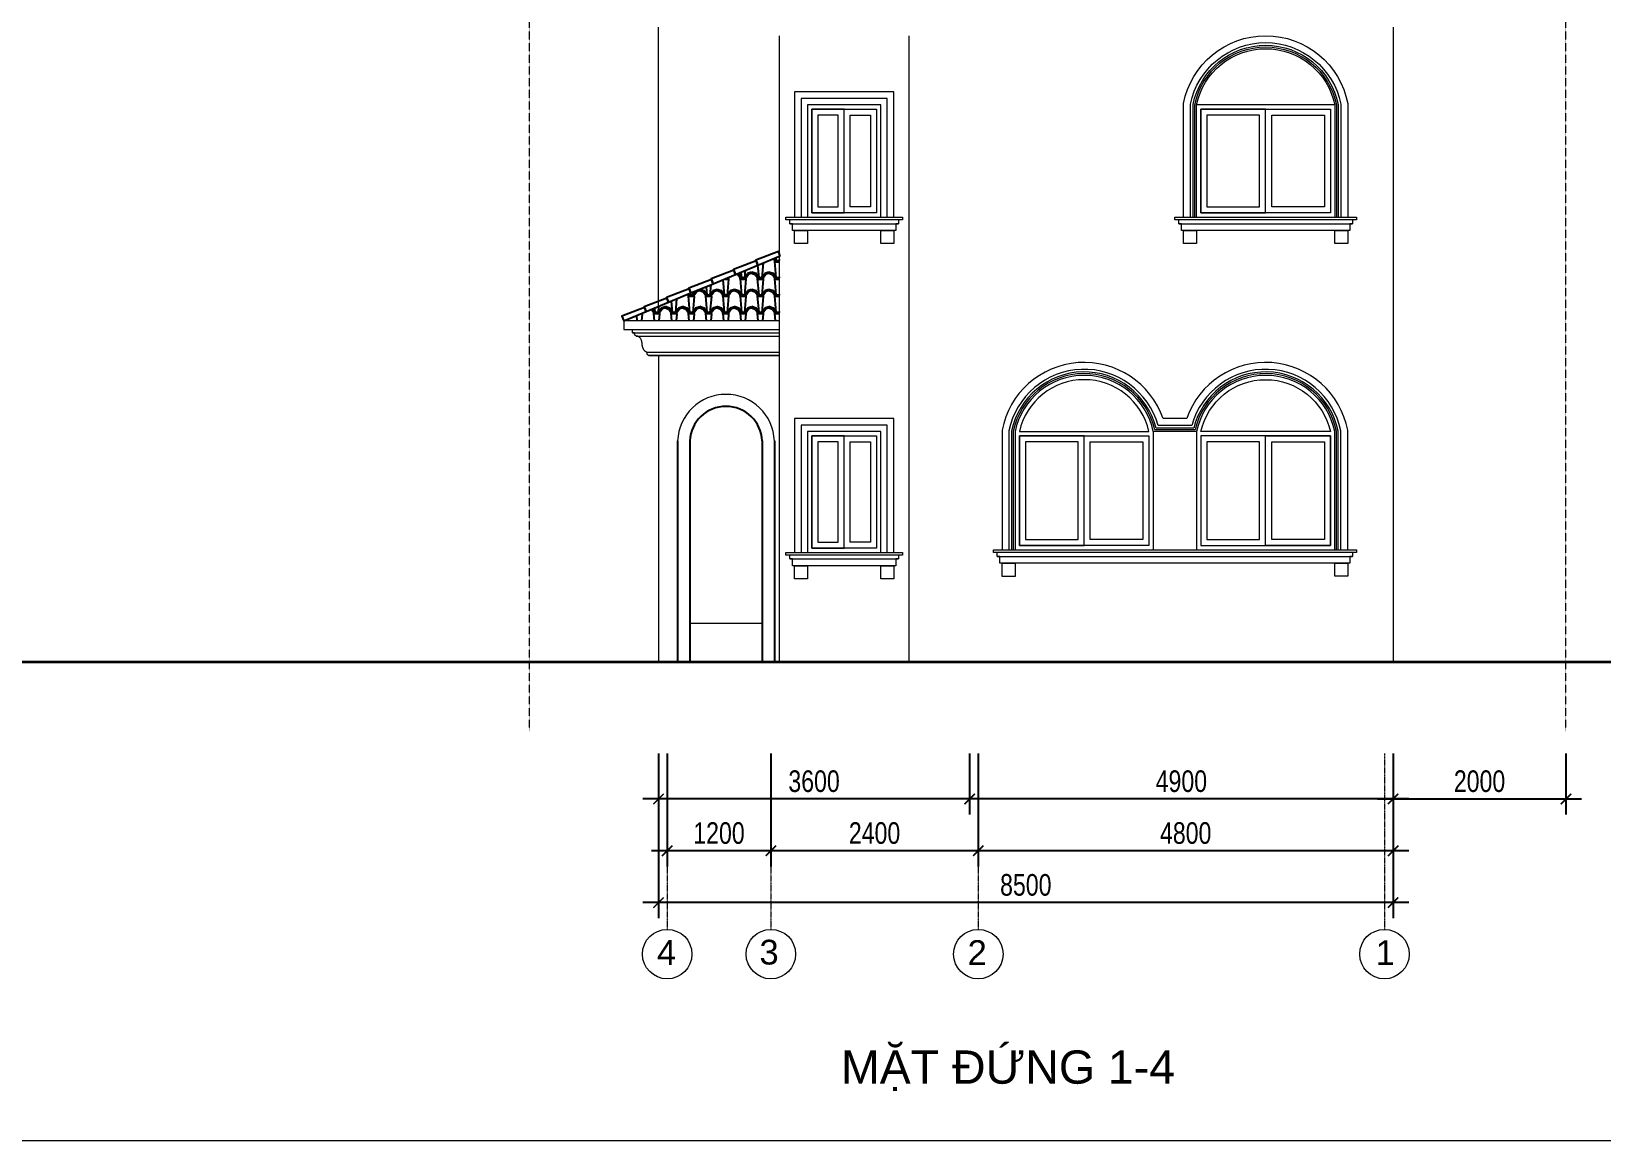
# Model space of a CAD drawing. Header units: millimetres. Extents: x 33748 to 451939, y -263262 to 62681.
# Drawn here: x 340787 to 358955, y -83068 to -70233 of the extents above; entities that cross this region are included whole.
import ezdxf
from ezdxf.enums import TextEntityAlignment as Align

# ---------------------------------------------------------------- set-up
doc = ezdxf.new("R2010")
doc.units = ezdxf.units.MM
doc.header["$PDMODE"] = 98
doc.linetypes.add('CENTER', pattern=[50.8, 31.75, -6.35, 6.35, -6.35])
doc.linetypes.add('HIDDEN', pattern=[0.375, 0.25, -0.125])
doc.layers.get('Defpoints').update_dxf_attribs({"color": 202, "lineweight": 13})
for name, color, linetype, lineweight in [('-CENTER', 143, 'CENTER', 13), ('-DOOR', 137, 'Continuous', 9), ('-HATCH', 8, 'Continuous', 5), ('-KH', 143, 'Continuous', 13), ('-LINE1', 7, 'Continuous', 18), ('-RANH GIOI KHU DAT', 12, 'CENTER', 18), ('-TEXT', 7, 'Continuous', 15), ('-WALL', 4, 'Continuous', 35)]:
    doc.layers.add(name, color=color, linetype=linetype, lineweight=lineweight)
for name, color, linetype in [('-HATCH CONCRETE', 54, 'Continuous'), ('1-NETMANH', 8, 'Continuous'), ('12. NET DIM', 9, 'Continuous'), ('13. NET HATCH', 252, 'Continuous'), ('SOLO', 7, 'Continuous')]:
    doc.layers.add(name, color=color, linetype=linetype)
doc.styles.add('1', font='arial.ttf')
doc.styles.add('AVANH', font='', dxfattribs={"width": 0.8})
doc.styles.add('kieuchuDim', font='arial.ttf', dxfattribs={"width": 0.75})
doc.styles.get('AVANH').set_extended_font_data('.VnAvantH')
doc.dimstyles.new('C_100A3', dxfattribs={"dimscale": 100, "dimtxt": 2.5, "dimasz": 1.2, "dimexe": 1.8, "dimexo": 0, "dimgap": 0.75, "dimtad": 1, "dimdec": 0, "dimzin": 0, "dimdsep": 46, "dimtxsty": 'AVANH', "dimblk": 'ARCHTICK', "dimcen": 0, "dimdle": 1.8, "dimclrd": 256, "dimclre": 256, "dimclrt": 7, "dimadec": 0, "dimazin": 0, "dimtfac": 0.0001, "dimtdec": 0, "dimtix": 1, "dimtmove": 2, "dimatfit": 3, "dimldrblk": 'ARCHTICK', "dimfxl": 1.8, "dimtolj": 1, "dimtzin": 0, "dimarcsym": 0})

# ---------------------------------------------------------------- blocks, each defined once
blk = doc.blocks.new('_ARCHTICK')
at = {"const_width": 0.15}
blk.add_lwpolyline([(-0.5, -0.5), (0.5, 0.5)], dxfattribs=at)
blk = doc.blocks.new('*D334')
at = {"layer": '12. NET DIM', "lineweight": -2, "transparency": 16777216}
for p, q in [((351643, -78591), (351643, -79295)), ((356543, -78591), (356543, -79295)), ((356723, -79115), (351463, -79115))]:
    blk.add_line(p, q, dxfattribs=at)
at = {"layer": 'Defpoints', "color": 0, "transparency": 16777216}
for p in [(351643, -78591), (356543, -78591), (351643, -79115)]:
    blk.add_point(p, dxfattribs=at)
at = {"layer": '12. NET DIM', "lineweight": -2, "transparency": 16777216, "xscale": 120, "yscale": 120, "zscale": 120, "rotation": 180}
blk.add_blockref('_ARCHTICK', (351643, -79115), dxfattribs=at)
at = {"layer": '12. NET DIM', "lineweight": -2, "transparency": 16777216, "xscale": 120, "yscale": 120, "zscale": 120}
blk.add_blockref('_ARCHTICK', (356543, -79115), dxfattribs=at)
at = {"layer": '12. NET DIM', "color": 7, "transparency": 16777216, "insert": (354093, -78911), "char_height": 250, "attachment_point": 5, "style": 'AVANH'}
blk.add_mtext('\\A1;4900', dxfattribs=at)
blk = doc.blocks.new('*D335')
at = {"layer": '12. NET DIM', "lineweight": -2, "transparency": 16777216}
for p, q in [((348043, -78591), (348043, -79295)), ((351643, -78591), (351643, -79295)), ((351823, -79115), (347863, -79115))]:
    blk.add_line(p, q, dxfattribs=at)
at = {"layer": 'Defpoints', "color": 0, "transparency": 16777216}
for p in [(348043, -78591), (351643, -78591), (348043, -79115)]:
    blk.add_point(p, dxfattribs=at)
at = {"layer": '12. NET DIM', "lineweight": -2, "transparency": 16777216, "xscale": 120, "yscale": 120, "zscale": 120, "rotation": 180}
blk.add_blockref('_ARCHTICK', (348043, -79115), dxfattribs=at)
at = {"layer": '12. NET DIM', "lineweight": -2, "transparency": 16777216, "xscale": 120, "yscale": 120, "zscale": 120}
blk.add_blockref('_ARCHTICK', (351643, -79115), dxfattribs=at)
at = {"layer": '12. NET DIM', "color": 7, "transparency": 16777216, "insert": (349843, -78911), "char_height": 250, "attachment_point": 5, "style": 'AVANH'}
blk.add_mtext('\\A1;3600', dxfattribs=at)
blk = doc.blocks.new('*D336')
at = {"layer": '12. NET DIM', "lineweight": -2, "transparency": 16777216}
for p, q in [((351743, -78591), (351743, -79895)), ((356543, -78591), (356543, -79895)), ((356723, -79715), (351563, -79715))]:
    blk.add_line(p, q, dxfattribs=at)
at = {"layer": 'Defpoints', "color": 0, "transparency": 16777216}
for p in [(351743, -78591), (356543, -78591), (351743, -79715)]:
    blk.add_point(p, dxfattribs=at)
at = {"layer": '12. NET DIM', "lineweight": -2, "transparency": 16777216, "xscale": 120, "yscale": 120, "zscale": 120, "rotation": 180}
blk.add_blockref('_ARCHTICK', (351743, -79715), dxfattribs=at)
at = {"layer": '12. NET DIM', "lineweight": -2, "transparency": 16777216, "xscale": 120, "yscale": 120, "zscale": 120}
blk.add_blockref('_ARCHTICK', (356543, -79715), dxfattribs=at)
at = {"layer": '12. NET DIM', "color": 7, "transparency": 16777216, "insert": (354143, -79511), "char_height": 250, "attachment_point": 5, "style": 'AVANH'}
blk.add_mtext('\\A1;4800', dxfattribs=at)
blk = doc.blocks.new('*D337')
at = {"layer": '12. NET DIM', "lineweight": -2, "transparency": 16777216}
for p, q in [((348043, -78591), (348043, -80495)), ((356543, -78591), (356543, -80495)), ((356723, -80315), (347863, -80315))]:
    blk.add_line(p, q, dxfattribs=at)
at = {"layer": 'Defpoints', "color": 0, "transparency": 16777216}
for p in [(348043, -78591), (356543, -78591), (348043, -80315)]:
    blk.add_point(p, dxfattribs=at)
at = {"layer": '12. NET DIM', "lineweight": -2, "transparency": 16777216, "xscale": 120, "yscale": 120, "zscale": 120, "rotation": 180}
blk.add_blockref('_ARCHTICK', (348043, -80315), dxfattribs=at)
at = {"layer": '12. NET DIM', "lineweight": -2, "transparency": 16777216, "xscale": 120, "yscale": 120, "zscale": 120}
blk.add_blockref('_ARCHTICK', (356543, -80315), dxfattribs=at)
at = {"layer": '12. NET DIM', "color": 7, "transparency": 16777216, "insert": (352293, -80111), "char_height": 250, "attachment_point": 5, "style": 'AVANH'}
blk.add_mtext('\\A1;8500', dxfattribs=at)
blk = doc.blocks.new('*D338')
at = {"layer": '12. NET DIM', "lineweight": -2, "transparency": 16777216}
for p, q in [((349343, -78591), (349343, -79895)), ((351743, -78591), (351743, -79895)), ((351923, -79715), (349163, -79715))]:
    blk.add_line(p, q, dxfattribs=at)
at = {"layer": 'Defpoints', "color": 0, "transparency": 16777216}
for p in [(349343, -78591), (351743, -78591), (349343, -79715)]:
    blk.add_point(p, dxfattribs=at)
at = {"layer": '12. NET DIM', "lineweight": -2, "transparency": 16777216, "xscale": 120, "yscale": 120, "zscale": 120, "rotation": 180}
blk.add_blockref('_ARCHTICK', (349343, -79715), dxfattribs=at)
at = {"layer": '12. NET DIM', "lineweight": -2, "transparency": 16777216, "xscale": 120, "yscale": 120, "zscale": 120}
blk.add_blockref('_ARCHTICK', (351743, -79715), dxfattribs=at)
at = {"layer": '12. NET DIM', "color": 7, "transparency": 16777216, "insert": (350543, -79511), "char_height": 250, "attachment_point": 5, "style": 'AVANH'}
blk.add_mtext('\\A1;2400', dxfattribs=at)
blk = doc.blocks.new('*D339')
at = {"layer": '12. NET DIM', "lineweight": -2, "transparency": 16777216}
for p, q in [((348143, -78591), (348143, -79895)), ((349343, -78591), (349343, -79895)), ((349523, -79715), (347963, -79715))]:
    blk.add_line(p, q, dxfattribs=at)
at = {"layer": 'Defpoints', "color": 0, "transparency": 16777216}
for p in [(348143, -78591), (349343, -78591), (348143, -79715)]:
    blk.add_point(p, dxfattribs=at)
at = {"layer": '12. NET DIM', "lineweight": -2, "transparency": 16777216, "xscale": 120, "yscale": 120, "zscale": 120, "rotation": 180}
blk.add_blockref('_ARCHTICK', (348143, -79715), dxfattribs=at)
at = {"layer": '12. NET DIM', "lineweight": -2, "transparency": 16777216, "xscale": 120, "yscale": 120, "zscale": 120}
blk.add_blockref('_ARCHTICK', (349343, -79715), dxfattribs=at)
at = {"layer": '12. NET DIM', "color": 7, "transparency": 16777216, "insert": (348743, -79511), "char_height": 250, "attachment_point": 5, "style": 'AVANH'}
blk.add_mtext('\\A1;1200', dxfattribs=at)
blk = doc.blocks.new('*D340')
at = {"layer": '12. NET DIM', "lineweight": -2, "transparency": 16777216}
for p, q in [((356543, -78591), (356543, -79295)), ((358543, -78591), (358543, -79295)), ((356363, -79115), (358723, -79115))]:
    blk.add_line(p, q, dxfattribs=at)
at = {"layer": 'Defpoints', "color": 0, "transparency": 16777216}
for p in [(356543, -78591), (358543, -78591), (358543, -79115)]:
    blk.add_point(p, dxfattribs=at)
at = {"layer": '12. NET DIM', "lineweight": -2, "transparency": 16777216, "xscale": 120, "yscale": 120, "zscale": 120, "rotation": 180}
blk.add_blockref('_ARCHTICK', (356543, -79115), dxfattribs=at)
at = {"layer": '12. NET DIM', "lineweight": -2, "transparency": 16777216, "xscale": 120, "yscale": 120, "zscale": 120}
blk.add_blockref('_ARCHTICK', (358543, -79115), dxfattribs=at)
at = {"layer": '12. NET DIM', "color": 7, "transparency": 16777216, "insert": (357543, -78911), "char_height": 250, "attachment_point": 5, "style": 'AVANH'}
blk.add_mtext('\\A1;2000', dxfattribs=at)

msp = doc.modelspace()

# ---------------------------------------------------------------- hatches: boundary and pattern name
at = {"layer": '13. NET HATCH'}
h = msp.add_hatch(dxfattribs=at)
h.set_pattern_fill('N-ONG-01', color=256, scale=200)
h.set_pattern_definition([(274.9697, (184, 300), (-199.9982614, 2400.0002103), [184.6944, -4432.6642]), (180, (200, 116), (-200, -200), [16, -184]), (0, (0, 100), (200, 200), [56, -144]), (90, (56, 100), (-200, 200), [20, -180]), (270, (184, 120), (200, -200), [20, -180]), (0, (184, 100), (200, 200), [16, -184]), (0, (0, 116), (200, 200), [40, -160]), (85.0303, (40, 116), (199.9982614, 2400.0002103), [184.6944, -4432.6642]), (52.6961, (40, 126), (-2599.99717798, -3400.00214834), [52.8016, -5227.35]), (18.4349, (72, 168), (400.000087, 199.999681), [50.5964, -581.859]), (341.5651, (120, 184), (-400.000087, 199.999681), [50.5964, -581.859]), (307.3039, (168, 168), (2599.99717798, -3400.00214834), [52.8016, -5227.35]), (20.2249, (82, 154), (-2199.99945287, -800.00166712), [40.497, -4009.1944]), (339.7751, (120, 168), (2199.99945287, -800.00166712), [40.497, -4009.1944]), (307.4054, (158, 154), (2000.00199052, -2599.998493), [42.8018, -4237.385]), (52.5946, (56, 120), (-2000.00199052, -2599.998493), [42.8018, -4237.385])])
h.paths.add_polyline_path([(349443.5, -73583.3), (347643.5, -73583.3), (349443.5, -72833.3)])

# ---------------------------------------------------------------- linework, layer by layer
at = {"layer": '-CENTER', "ltscale": 0.1}
for p, q in [((348143.5, -78590.6), (348143.5, -80624.6)), ((349343.2, -78590.6), (349343.2, -80624.6)), ((351743.2, -78590.6), (351743.2, -80624.6)), ((356443.2, -78590.6), (356443.2, -80624.6))]:
    msp.add_line(p, q, dxfattribs=at)
at = {"layer": '-DOOR', "lineweight": 9}
for points in [[(350564.9, -72333.3), (349817.5, -72333.3), (349817.5, -71133.3), (350564.9, -71133.3)], [(349817.5, -72333.3), (350191.2, -72333.3), (350191.2, -71133.3), (349817.5, -71133.3)], [(349887.5, -72263.3), (350121.2, -72263.3), (350121.2, -71203.3), (349887.5, -71203.3)], [(350564.9, -72333.3), (350191.2, -72333.3), (350191.2, -71133.3), (350564.9, -71133.3)], [(350494.9, -72263.3), (350261.2, -72263.3), (350261.2, -71203.3), (350494.9, -71203.3)], [(355817.8, -72333.3), (354318.2, -72333.3), (354318.2, -71133.3), (355817.8, -71133.3)], [(354318.2, -72333.3), (355068, -72333.3), (355068, -71133.3), (354318.2, -71133.3)], [(354388.2, -72263.3), (354998, -72263.3), (354998, -71203.3), (354388.2, -71203.3)], [(355817.8, -72333.3), (355068, -72333.3), (355068, -71133.3), (355817.8, -71133.3)], [(355747.8, -72263.3), (355138, -72263.3), (355138, -71203.3), (355747.8, -71203.3)], [(350564.9, -76213.3), (349817.5, -76213.3), (349817.5, -74913.3), (350564.9, -74913.3)], [(349817.5, -76213.3), (350191.2, -76213.3), (350191.2, -74913.3), (349817.5, -74913.3)], [(349887.5, -76143.3), (350121.2, -76143.3), (350121.2, -74983.3), (349887.5, -74983.3)], [(350564.9, -76213.3), (350191.2, -76213.3), (350191.2, -74913.3), (350564.9, -74913.3)], [(350494.9, -76143.3), (350261.2, -76143.3), (350261.2, -74983.3), (350494.9, -74983.3)], [(352218.5, -74913.3), (353718.2, -74913.3), (353718.2, -76183.3), (352218.5, -76183.3)], [(352218.5, -76183.3), (352968.3, -76183.3), (352968.3, -74913.3), (352218.5, -74913.3)], [(352288.5, -76113.3), (352898.3, -76113.3), (352898.3, -74983.3), (352288.5, -74983.3)], [(353718.2, -76183.3), (352968.3, -76183.3), (352968.3, -74913.3), (353718.2, -74913.3)], [(353648.2, -76113.3), (353038.3, -76113.3), (353038.3, -74983.3), (353648.2, -74983.3)], [(355817.8, -74913.3), (354318.2, -74913.3), (354318.2, -76183.3), (355817.8, -76183.3)], [(354318.2, -76183.3), (355068, -76183.3), (355068, -74913.3), (354318.2, -74913.3)], [(354388.2, -76113.3), (354998, -76113.3), (354998, -74983.3), (354388.2, -74983.3)], [(355817.8, -76183.3), (355068, -76183.3), (355068, -74913.3), (355817.8, -74913.3)], [(355747.8, -76113.3), (355138, -76113.3), (355138, -74983.3), (355747.8, -74983.3)]]:
    msp.add_lwpolyline(points, close=True, dxfattribs=at)
for points in [[(352219.7, -74863.3), (353717, -74863.3, 0.8014055)], [(355816.7, -74863.3), (354319.3, -74863.3, -0.8014055)]]:
    msp.add_lwpolyline(points, format="xyb", close=True, dxfattribs=at)
at = {"layer": '-HATCH'}
for p, q in [((350864.9, -72413.3), (349517.5, -72413.3)), ((350819.9, -72413.3), (349562.5, -72413.3)), ((349562.5, -72458.3), (350819.9, -72458.3)), ((349592.5, -72458.3), (350789.9, -72458.3)), ((356117.8, -72413.3), (354018.2, -72413.3)), ((356072.8, -72413.3), (354063.2, -72413.3)), ((354063.2, -72458.3), (356072.8, -72458.3)), ((354093.2, -72458.3), (356042.8, -72458.3)), ((347743.5, -73720.7), (349443.5, -73720.7)), ((347785.8, -73758.2), (349443.5, -73758.2)), ((347909.7, -73945.8), (349443.5, -73945.8)), ((347929.5, -73983.2), (349443.5, -73983.2)), ((350864.9, -76293.3), (349517.5, -76293.3)), ((350819.9, -76293.3), (349562.5, -76293.3)), ((356117.9, -76263.3), (351918.5, -76263.3)), ((356072.9, -76263.3), (351963.5, -76263.3)), ((349562.5, -76338.3), (350819.9, -76338.3)), ((349592.5, -76338.3), (350789.9, -76338.3)), ((351963.5, -76308.3), (356072.9, -76308.3)), ((351993.5, -76308.3), (356042.9, -76308.3))]:
    msp.add_line(p, q, dxfattribs=at)
for points in [[(350689.9, -72383.3), (350689.9, -71008.3), (349692.5, -71008.3), (349692.5, -72383.3)], [(350689.9, -76263.3), (350689.9, -74788.3), (349692.5, -74788.3), (349692.5, -76263.3)]]:
    msp.add_lwpolyline(points, dxfattribs=at)
at = {"layer": '-HATCH CONCRETE'}
for points in [[(349452.7, -72829.5), (349432.7, -72781.5), (349171.2, -72881.8), (349194.3, -72937.2)], [(348935.8, -73044.9), (348915.8, -72996.9), (348654.3, -73097.2), (348677.3, -73152.6)], [(349194.3, -72937.2), (349174.3, -72889.2), (348912.7, -72989.5), (348935.8, -73044.9)], [(348418.9, -73260.3), (348398.9, -73212.3), (348137.3, -73312.6), (348160.4, -73368)], [(348677.3, -73152.6), (348657.3, -73104.6), (348395.8, -73204.9), (348418.9, -73260.3)], [(348160.4, -73368), (348140.4, -73320), (347878.9, -73420.3), (347902, -73475.7)], [(347902, -73475.7), (347882, -73427.7), (347620.4, -73528), (347643.5, -73583.3)]]:
    msp.add_lwpolyline(points, close=True, dxfattribs=at)
at = {"layer": '-KH'}
for centre in [(348143.5, -80910.9), (349343.2, -80910.9), (351743.2, -80910.9), (356443.2, -80910.9)]:
    msp.add_circle(centre, 286.3, dxfattribs=at)
at = {"layer": '-LINE1', "lineweight": 20}
msp.add_line((350939.1, -70283.3), (350939.1, -77533.3), dxfattribs=at)
at = {"layer": '-LINE1', "color": 0, "lineweight": 20}
msp.add_line((355867.8, -71083.3), (354268.2, -71083.3), dxfattribs=at)
at = {"layer": '-LINE1', "lineweight": 20}
for points in [[(348043.5, -73416.7), (348043.5, -70183.3)], [(349443.5, -77533.3), (349443.5, -70283.3)], [(356543.2, -70183.3), (356543.2, -77533.3), (350939.1, -77533.3)], [(348043.5, -73983.3), (348043.5, -77533.3)]]:
    msp.add_lwpolyline(points, dxfattribs=at)
at = {"layer": '-LINE1', "color": 0, "lineweight": 20}
for points in [[(354118.2, -72383.3), (354118.2, -71068.5, -0.8266228), (356017.8, -71068.5), (356017.8, -72383.3)], [(354268.2, -72383.3), (354268.2, -71083.3, -0.8126655), (355867.8, -71083.3), (355867.8, -72383.3)], [(356017.8, -76233.3), (356017.8, -74848.5, 0.7674304), (354154.4, -74713.3), (353882, -74713.3, 0.7674304), (352018.5, -74848.5), (352018.5, -76233.3)], [(355867.8, -76233.3), (355867.8, -74863.3, 0.8126655), (354268.2, -74863.3), (353768.2, -74863.3, 0.8126655), (352168.5, -74863.3), (352168.5, -76233.3)]]:
    msp.add_lwpolyline(points, format="xyb", dxfattribs=at)
for points in [[(350764.9, -72383.3), (350764.9, -70933.3), (349617.5, -70933.3), (349617.5, -72383.3)], [(350614.9, -72383.3), (350614.9, -71083.3), (349767.5, -71083.3), (349767.5, -72383.3)], [(349517.5, -72383.3), (350864.9, -72383.3), (350864.9, -72413.3), (350819.9, -72413.3), (350819.9, -72458.3), (350789.9, -72458.3), (350789.9, -72538.3), (349592.5, -72538.3), (349592.5, -72458.3), (349562.5, -72458.3), (349562.5, -72413.3), (349517.5, -72413.3), (349517.5, -72383.3)], [(354018.2, -72383.3), (356117.8, -72383.3), (356117.8, -72413.3), (356072.8, -72413.3), (356072.8, -72458.3), (356042.8, -72458.3), (356042.8, -72538.3), (354093.2, -72538.3), (354093.2, -72458.3), (354063.2, -72458.3), (354063.2, -72413.3), (354018.2, -72413.3), (354018.2, -72383.3)], [(349443.5, -73983.3), (347943, -73983.3), (347930.4, -73983.3), (347929, -73983), (347927.5, -73982.6), (347926.1, -73982.1), (347924.7, -73981.4), (347923.4, -73980.5), (347922.1, -73979.5), (347920.8, -73978.3), (347919.6, -73977), (347918.4, -73975.6), (347917.3, -73974), (347916.2, -73972.4), (347915.2, -73970.6), (347914.3, -73968.7), (347913.4, -73966.7), (347912.7, -73964.6), (347912, -73962.4), (347911.4, -73960.2), (347910.9, -73957.9), (347910.5, -73955.5), (347910.1, -73953.2), (347909.9, -73950.7), (347909.8, -73948.3), (347909.7, -73945.8), (347908, -73945.4), (347906.2, -73944.9), (347904.5, -73944.3), (347902.8, -73943.7), (347901.1, -73942.9), (347899.4, -73942.1), (347897.8, -73941.2), (347896.1, -73940.2), (347894.5, -73939.2), (347892.8, -73938), (347891.2, -73936.8), (347889.6, -73935.5), (347888.1, -73934.2), (347886.5, -73932.8), (347885, -73931.3), (347883.5, -73929.7), (347882.1, -73928.1), (347880.6, -73926.4), (347879.2, -73924.6), (347877.8, -73922.8), (347876.5, -73920.9), (347875.2, -73919), (347873.9, -73916.9), (347872.6, -73914.9), (347871.4, -73912.7), (347870.2, -73910.6), (347869, -73908.3), (347867.9, -73906), (347866.8, -73903.7), (347865.8, -73901.3), (347864.8, -73898.9), (347863.8, -73896.4), (347862.9, -73893.9), (347862, -73891.3), (347861.2, -73888.7), (347860.4, -73886), (347859.6, -73883.4), (347858.3, -73877.9), (347857.1, -73872.3), (347856, -73866.6), (347855.6, -73863.8), (347854.9, -73858), (347854.6, -73855), (347853.8, -73845.8), (347852.6, -73837.5), (347851.6, -73831.9), (347850.4, -73826.3), (347848.7, -73819.7), (347847, -73814.2), (347845.3, -73809), (347843.3, -73804.1), (347840.7, -73798.1), (347837.3, -73791.4), (347833.5, -73785.2), (347829.4, -73779.5), (347825.1, -73774.4), (347820.6, -73769.9), (347815.8, -73766.1), (347810.9, -73762.9), (347805.8, -73760.5), (347799.6, -73758.3), (347787.8, -73758.3), (347786.4, -73758.3), (347784.9, -73758), (347783.5, -73757.6), (347782.1, -73757.1), (347780.7, -73756.4), (347779.3, -73755.5), (347778, -73754.5), (347776.7, -73753.3), (347775.5, -73752), (347774.3, -73750.6), (347773.2, -73749), (347772.2, -73747.4), (347771.2, -73745.6), (347770.2, -73743.7), (347769.4, -73741.7), (347768.6, -73739.6), (347767.9, -73737.4), (347767.3, -73735.2), (347766.8, -73732.9), (347766.4, -73730.5), (347766.1, -73728.2), (347765.9, -73725.7), (347765.7, -73723.3), (347765.7, -73720.8), (347743.5, -73720.8), (347743.5, -73683.3), (349443.5, -73683.3)], [(350764.9, -76263.3), (350764.9, -74713.3), (349617.5, -74713.3), (349617.5, -76263.3)], [(350614.9, -76263.3), (350614.9, -74863.3), (349767.5, -74863.3), (349767.5, -76263.3)], [(353768.2, -74863.3), (353768.2, -76233.3)], [(354268.2, -74863.3), (354268.2, -76233.3)], [(349517.5, -76263.3), (350864.9, -76263.3), (350864.9, -76293.3), (350819.9, -76293.3), (350819.9, -76338.3), (350789.9, -76338.3), (350789.9, -76418.3), (349592.5, -76418.3), (349592.5, -76338.3), (349562.5, -76338.3), (349562.5, -76293.3), (349517.5, -76293.3), (349517.5, -76263.3)], [(351918.5, -76233.3), (356117.9, -76233.3), (356117.9, -76263.3), (356072.9, -76263.3), (356072.9, -76308.3), (356042.9, -76308.3), (356042.9, -76388.3), (351993.5, -76388.3), (351993.5, -76308.3), (351963.5, -76308.3), (351963.5, -76263.3), (351918.5, -76263.3), (351918.5, -76233.3)]]:
    msp.add_lwpolyline(points, dxfattribs=at)
for points in [[(349617.5, -72538.3), (349767.5, -72538.3), (349767.5, -72689.4), (349617.5, -72689.4)], [(350614.9, -72538.3), (350764.9, -72538.3), (350764.9, -72688.4), (350614.9, -72688.4)], [(354118.2, -72538.3), (354268.2, -72538.3), (354268.2, -72689.4), (354118.2, -72689.4)], [(355867.9, -72538.3), (356017.8, -72538.3), (356017.8, -72688.4), (355867.9, -72688.4)], [(349617.5, -76418.3), (349767.5, -76418.3), (349767.5, -76569.4), (349617.5, -76569.4)], [(350614.9, -76418.3), (350764.9, -76418.3), (350764.9, -76568.4), (350614.9, -76568.4)], [(352018.5, -76388.3), (352168.5, -76388.3), (352168.5, -76539.4), (352018.5, -76539.4)], [(355867.9, -76388.3), (356017.8, -76388.3), (356017.8, -76538.4), (355867.9, -76538.4)]]:
    msp.add_lwpolyline(points, close=True, dxfattribs=at)
at = {"layer": '-LINE1'}
for points in [[(349443.5, -72833.3), (347643.5, -73583.3)], [(349443.5, -73583.3), (347643.5, -73583.3), (347643.5, -73683.3), (349443.5, -73683.3)]]:
    msp.add_lwpolyline(points, dxfattribs=at)
at = {"layer": '-LINE1', "lineweight": 20}
msp.add_lwpolyline([(349384.3, -74972.9, 0.9637018), (348264.3, -74972.9, 0.9516033)], format="xyb", dxfattribs=at)
at = {"layer": '-RANH GIOI KHU DAT', "linetype": 'HIDDEN', "ltscale": 10}
for points in [[(346550.5, -78331.4), (346550.5, -62052.8)], [(358543.2, -78331.4), (358543.2, -62052.8)]]:
    msp.add_lwpolyline(points, dxfattribs=at)
at = {"layer": '-WALL'}
msp.add_lwpolyline([(367959.1, -77533.3), (336459.1, -77533.3)], dxfattribs=at)
at = {"layer": '1-NETMANH', "lineweight": 20}
for points in [[(354198.2, -72383.3), (354198.2, -71076.3, -0.8195969), (355937.8, -71076.3), (355937.8, -72383.3)], [(354228.2, -72383.3), (354228.2, -71079.3, -0.816725), (355907.8, -71079.3), (355907.8, -72383.3)], [(354248.2, -72383.3), (354248.2, -71081.3, -0.8147297), (355887.8, -71081.3), (355887.8, -72383.3)], [(355937.8, -76233.3), (355937.8, -74856.3, 0.7895634), (354213.2, -74793.3), (353823.2, -74793.3, 0.7895634), (352098.5, -74856.3), (352098.5, -76233.3)], [(355907.8, -76233.3), (355907.8, -74859.3, 0.7989733), (354236.3, -74823.3), (353800, -74823.3, 0.7989733), (352128.5, -74859.3), (352128.5, -76233.3)], [(355887.8, -76233.3), (355887.8, -74861.3, 0.8056441), (354252.1, -74843.3), (353784.3, -74843.3, 0.8056441), (352148.5, -74861.3), (352148.5, -76233.3)]]:
    msp.add_lwpolyline(points, format="xyb", dxfattribs=at)
msp.add_lwpolyline([(349244.3, -77083.1), (348404.3, -77083.1)], dxfattribs=at)
at = {"layer": 'Defpoints'}
msp.add_lwpolyline([(336947.2, -83068.4), (368447.2, -83068.4), (368447.2, -60793.4), (336947.2, -60793.4)], close=True, dxfattribs=at)
at = {"layer": 'SOLO'}
msp.add_lwpolyline([(349244.3, -74972.9, 0.9516033), (348404.3, -74972.9)], format="xyb", dxfattribs=at)
for points in [[(348264.3, -74972.9), (348264.3, -77533.3)], [(348404.3, -74972.9), (348404.3, -77533.3)], [(349244.3, -74972.9), (349244.3, -77533.3)], [(349384.3, -74972.9), (349384.3, -77533.3)]]:
    msp.add_lwpolyline(points, dxfattribs=at)

# ---------------------------------------------------------------- texts
at = {"layer": '-TEXT', "color": 2, "style": '1'}
for s, p in [('4', (348135.9, -80891.6)), ('3', (349322.7, -80887.7)), ('2', (351730.7, -80892.8)), ('1', (356451.2, -80892.8))]:
    msp.add_text(s, height=286.3, dxfattribs=at).set_placement(p, align=Align.MIDDLE_CENTER)
at = {"layer": '-TEXT', "color": 4, "style": 'kieuchuDim'}
msp.add_text('MẶT ĐỨNG 1-4', height=385, dxfattribs=at).set_placement((352087.6, -82410.2), align=Align.CENTER)

# ---------------------------------------------------------------- dimensions: what is measured, and where the dimension line sits
at = {"layer": '12. NET DIM'}
for base, p1, p2, picture, middle in [((348043.5, -79114.9), (351643.5, -78590.6), (348043.5, -78590.6), '*D335', (349843.5, -78910.6)), ((348043.5, -80314.9), (356543.2, -78590.6), (348043.5, -78590.6), '*D337', (352293.3, -80110.6)), ((348143.5, -79714.9), (349343.2, -78590.6), (348143.5, -78590.6), '*D339', (348743.3, -79510.6)), ((349343.2, -79714.9), (351743.2, -78590.6), (349343.2, -78590.6), '*D338', (350543.2, -79510.6)), ((351643.5, -79114.9), (356543.2, -78590.6), (351643.5, -78590.6), '*D334', (354093.3, -78910.6)), ((351743.2, -79714.9), (356543.2, -78590.6), (351743.2, -78590.6), '*D336', (354143.2, -79510.6)), ((358543.2, -79114.9), (356543.2, -78590.6), (358543.2, -78590.6), '*D340', (357543.2, -78910.6))]:
    dim = msp.add_linear_dim(base=base, p1=p1, p2=p2, angle=180, dimstyle='C_100A3', dxfattribs=at)
    dim.commit()
    dim.dimension.update_dxf_attribs({"geometry": picture, "text_midpoint": middle})

doc.saveas('drawing.dxf')
